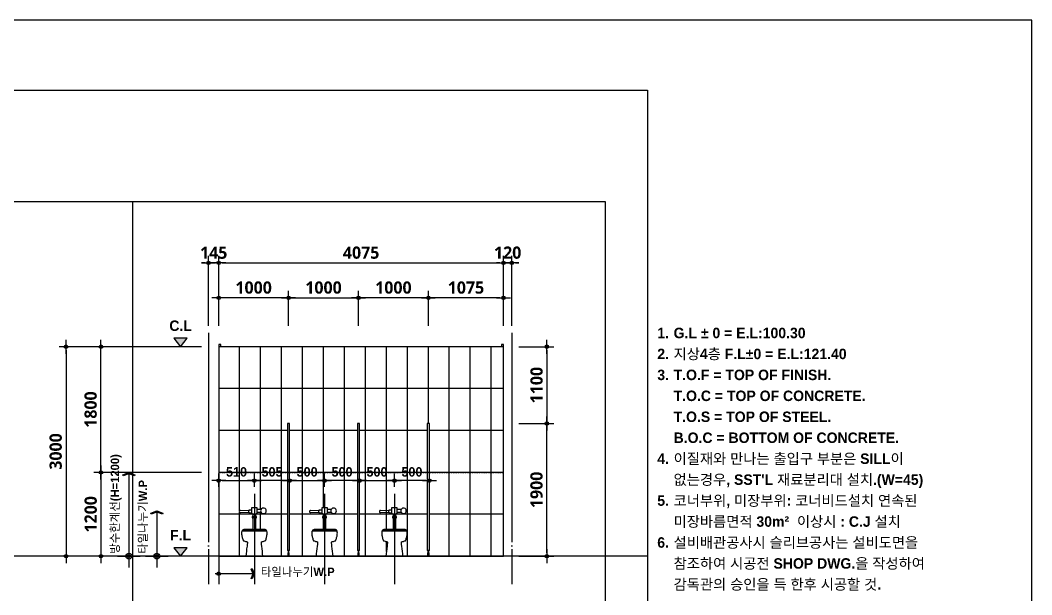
# Model space of a CAD drawing. Header units: millimetres. Extents: x 0 to 336000, y 0 to 30768.
# Drawn here: x 321525 to 336000, y 21473 to 29700 of the extents above; entities that cross this region are included whole.
import ezdxf
from ezdxf.enums import TextEntityAlignment as Align

# ---------------------------------------------------------------- set-up
doc = ezdxf.new("R2010")
doc.units = ezdxf.units.MM
doc.header["$LTSCALE"] = 50
doc.linetypes.add('CEN', pattern=[62, 60, -1, 0, -1])
doc.linetypes.add('HID', pattern=[0.5, 0.25, -0.25])
doc.layers.get('Defpoints').update_dxf_attribs({"color": 153})
for name, color, linetype in [('A-ANNO-DIM', 4, 'Continuous'), ('A-ANNO-GRA1', 7, 'Continuous'), ('A-ANNO-SYMB', 7, 'Continuous'), ('A-ANNO-TEXT1', 7, 'Continuous'), ('A-ANNO-TITL', 7, 'Continuous'), ('A-CEN', 1, 'CEN'), ('A-FLOR-TOIL-ELE2', 4, 'Continuous'), ('A-FLOR-TOIL-TILE', 8, 'Continuous'), ('A-ST-AXIS-DIM', 7, 'Continuous'), ('CEN', 1, 'Continuous'), ('DIM', 7, 'Continuous'), ('ELE2', 3, 'Continuous'), ('FUR', 4, 'Continuous'), ('HID', 7, 'HID')]:
    doc.layers.add(name, color=color, linetype=linetype)
doc.layers.add('G(그리드1)', color=185, linetype='Continuous', plot=False)
doc.layers.add('G(그리드2)', color=235, linetype='Continuous', plot=False)
doc.styles.add('2020음성 1차', font='나눔고딕Bold.ttf')
doc.styles.add('SH_진천_나눔', font='')
doc.styles.get('SH_진천_나눔').set_extended_font_data('NanumGothic', bold=True)
doc.dimstyles.new('SHP 50', dxfattribs={"dimscale": 50, "dimtxt": 3.5, "dimasz": 1, "dimexe": 2, "dimexo": 2, "dimgap": 1, "dimtad": 1, "dimdec": 0, "dimzin": 0, "dimdsep": 46, "dimtxsty": 'SH_진천_나눔', "dimblk": 'DIMDOT', "dimcen": 0.09, "dimclrd": 256, "dimclre": 256, "dimclrt": 3, "dimadec": 0, "dimazin": 1, "dimtfac": 1, "dimtdec": 0, "dimtix": 1, "dimtmove": 2, "dimatfit": 0, "dimldrblk": 'DIMDOT', "dimfxl": 1, "dimtolj": 1, "dimtzin": 0, "dimlwd": -1, "dimlwe": -1, "dimarcsym": 0})
doc.dimstyles.new('SHP 50내부', dxfattribs={"dimscale": 50, "dimtxt": 2.7, "dimasz": 1, "dimexe": 2, "dimexo": 2, "dimgap": 1, "dimtad": 1, "dimdec": 0, "dimzin": 0, "dimdsep": 46, "dimtxsty": '2020음성 1차', "dimblk": 'DIMDOT', "dimcen": 0.09, "dimclrd": 256, "dimclre": 256, "dimclrt": 3, "dimadec": 0, "dimazin": 1, "dimtfac": 1, "dimtdec": 0, "dimtix": 1, "dimtmove": 2, "dimatfit": 0, "dimldrblk": 'DIMDOT', "dimfxl": 1, "dimtolj": 1, "dimtzin": 0, "dimlwd": -1, "dimlwe": -1, "dimarcsym": 0})

# ---------------------------------------------------------------- blocks, each defined once
blk = doc.blocks.new('DIMDOT')
at = {"color": 0}
blk.add_line((-2, 0), (2, 0), dxfattribs=at)
for radius in [0.5, 0.25]:
    blk.add_circle((0, 0), radius, dxfattribs=at)
blk = doc.blocks.new('*D23341')
at = {"layer": 'A-ST-AXIS-DIM'}
for p, q in [((324170, 26225), (324120, 26225)), ((324220, 25325), (324220, 26325)), ((324365, 26225), (324220, 26225)), ((324365, 25325), (324365, 26325)), ((324415, 26225), (324465, 26225))]:
    blk.add_line(p, q, dxfattribs=at)
at = {"layer": 'Defpoints', "color": 0}
for p in [(324220, 26225), (324220, 25225), (324365, 25225)]:
    blk.add_point(p, dxfattribs=at)
at = {"layer": 'A-ST-AXIS-DIM', "linetype": 'ByBlock', "xscale": 50, "yscale": 50, "zscale": 50}
blk.add_blockref('DIMDOT', (324220, 26225), dxfattribs=at)
at = {"layer": 'A-ST-AXIS-DIM', "linetype": 'ByBlock', "xscale": 50, "yscale": 50, "zscale": 50, "rotation": 180}
blk.add_blockref('DIMDOT', (324365, 26225), dxfattribs=at)
at = {"layer": 'A-ST-AXIS-DIM', "color": 3, "insert": (324293, 26370), "char_height": 175, "attachment_point": 5, "style": 'SH_진천_나눔'}
blk.add_mtext('\\A1;145', dxfattribs=at)
blk = doc.blocks.new('*D23342')
at = {"layer": 'A-ST-AXIS-DIM'}
for p, q in [((324365, 25325), (324365, 26325)), ((324415, 26225), (328390, 26225)), ((328440, 25325), (328440, 26325))]:
    blk.add_line(p, q, dxfattribs=at)
at = {"layer": 'Defpoints', "color": 0}
for p in [(328440, 26225), (324365, 25225), (328440, 25225)]:
    blk.add_point(p, dxfattribs=at)
at = {"layer": 'A-ST-AXIS-DIM', "linetype": 'ByBlock', "xscale": 50, "yscale": 50, "zscale": 50, "rotation": 180}
blk.add_blockref('DIMDOT', (324365, 26225), dxfattribs=at)
at = {"layer": 'A-ST-AXIS-DIM', "linetype": 'ByBlock', "xscale": 50, "yscale": 50, "zscale": 50}
blk.add_blockref('DIMDOT', (328440, 26225), dxfattribs=at)
at = {"layer": 'A-ST-AXIS-DIM', "color": 3, "insert": (326403, 26371), "char_height": 175, "attachment_point": 5, "style": 'SH_진천_나눔'}
blk.add_mtext('\\A1;4075', dxfattribs=at)
blk = doc.blocks.new('*D23343')
at = {"layer": 'A-ST-AXIS-DIM'}
for p, q in [((328390, 26225), (328340, 26225)), ((328440, 25325), (328440, 26325)), ((328440, 26225), (328560, 26225)), ((328560, 25325), (328560, 26325)), ((328610, 26225), (328660, 26225))]:
    blk.add_line(p, q, dxfattribs=at)
at = {"layer": 'Defpoints', "color": 0}
for p in [(328560, 26225), (328440, 25225), (328560, 25225)]:
    blk.add_point(p, dxfattribs=at)
at = {"layer": 'A-ST-AXIS-DIM', "linetype": 'ByBlock', "xscale": 50, "yscale": 50, "zscale": 50}
blk.add_blockref('DIMDOT', (328440, 26225), dxfattribs=at)
at = {"layer": 'A-ST-AXIS-DIM', "linetype": 'ByBlock', "xscale": 50, "yscale": 50, "zscale": 50, "rotation": 180}
blk.add_blockref('DIMDOT', (328560, 26225), dxfattribs=at)
at = {"layer": 'A-ST-AXIS-DIM', "color": 3, "insert": (328500, 26371), "char_height": 175, "attachment_point": 5, "style": 'SH_진천_나눔'}
blk.add_mtext('\\A1;120', dxfattribs=at)
blk = doc.blocks.new('*D23344')
at = {"layer": 'A-ST-AXIS-DIM'}
for p, q in [((324120, 25025), (322080, 25025)), ((322180, 24975), (322180, 22075)), ((324120, 22025), (322080, 22025))]:
    blk.add_line(p, q, dxfattribs=at)
at = {"layer": 'Defpoints', "color": 0}
for p in [(324220, 25025), (322180, 22025), (324220, 22025)]:
    blk.add_point(p, dxfattribs=at)
at = {"layer": 'A-ST-AXIS-DIM', "linetype": 'ByBlock', "xscale": 50, "yscale": 50, "zscale": 50}
for p, rotation in [((322180, 25025), 90), ((322180, 22025), 270)]:
    blk.add_blockref('DIMDOT', p, dxfattribs=dict(at, rotation=rotation))
at = {"layer": 'A-ST-AXIS-DIM', "color": 3, "insert": (322033, 23525), "char_height": 175, "attachment_point": 5, "rotation": 90, "style": 'SH_진천_나눔'}
blk.add_mtext('\\A1;3000', dxfattribs=at)
blk = doc.blocks.new('*D23345')
at = {"layer": 'A-ST-AXIS-DIM'}
for p, q in [((324120, 25025), (322580, 25025)), ((322680, 23275), (322680, 24975)), ((324120, 23225), (322580, 23225))]:
    blk.add_line(p, q, dxfattribs=at)
at = {"layer": 'Defpoints', "color": 0}
for p in [(322680, 25025), (324220, 25025), (324220, 23225)]:
    blk.add_point(p, dxfattribs=at)
at = {"layer": 'A-ST-AXIS-DIM', "linetype": 'ByBlock', "xscale": 50, "yscale": 50, "zscale": 50}
for p, rotation in [((322680, 25025), 90), ((322680, 23225), 270)]:
    blk.add_blockref('DIMDOT', p, dxfattribs=dict(at, rotation=rotation))
at = {"layer": 'A-ST-AXIS-DIM', "color": 3, "insert": (322533, 24125), "char_height": 175, "attachment_point": 5, "rotation": 90, "style": 'SH_진천_나눔'}
blk.add_mtext('\\A1;1800', dxfattribs=at)
blk = doc.blocks.new('*D23346')
at = {"layer": 'A-ST-AXIS-DIM'}
for p, q in [((324120, 23225), (322580, 23225)), ((322680, 23175), (322680, 22075)), ((324120, 22025), (322580, 22025))]:
    blk.add_line(p, q, dxfattribs=at)
at = {"layer": 'Defpoints', "color": 0}
for p in [(324220, 23225), (322680, 22025), (324220, 22025)]:
    blk.add_point(p, dxfattribs=at)
at = {"layer": 'A-ST-AXIS-DIM', "linetype": 'ByBlock', "xscale": 50, "yscale": 50, "zscale": 50}
for p, rotation in [((322680, 23225), 90), ((322680, 22025), 270)]:
    blk.add_blockref('DIMDOT', p, dxfattribs=dict(at, rotation=rotation))
at = {"layer": 'A-ST-AXIS-DIM', "color": 3, "insert": (322534, 22625), "char_height": 175, "attachment_point": 5, "rotation": 90, "style": 'SH_진천_나눔'}
blk.add_mtext('\\A1;1200', dxfattribs=at)
blk = doc.blocks.new('*D23347')
at = {"layer": 'A-ST-AXIS-DIM'}
for p, q in [((328660, 23925), (329160, 23925)), ((329060, 22075), (329060, 23875)), ((328660, 22025), (329160, 22025))]:
    blk.add_line(p, q, dxfattribs=at)
at = {"layer": 'Defpoints', "color": 0}
for p in [(328560, 23925), (329060, 23925), (328560, 22025)]:
    blk.add_point(p, dxfattribs=at)
at = {"layer": 'A-ST-AXIS-DIM', "linetype": 'ByBlock', "xscale": 50, "yscale": 50, "zscale": 50}
for p, rotation in [((329060, 23925), 90), ((329060, 22025), 270)]:
    blk.add_blockref('DIMDOT', p, dxfattribs=dict(at, rotation=rotation))
at = {"layer": 'A-ST-AXIS-DIM', "color": 3, "insert": (328913, 22975), "char_height": 175, "attachment_point": 5, "rotation": 90, "style": 'SH_진천_나눔'}
blk.add_mtext('\\A1;1900', dxfattribs=at)
blk = doc.blocks.new('*D23348')
at = {"layer": 'A-ST-AXIS-DIM'}
for p, q in [((328660, 25025), (329160, 25025)), ((329060, 24975), (329060, 23975)), ((328660, 23925), (329160, 23925))]:
    blk.add_line(p, q, dxfattribs=at)
at = {"layer": 'Defpoints', "color": 0}
for p in [(328560, 25025), (328560, 23925), (329060, 23925)]:
    blk.add_point(p, dxfattribs=at)
at = {"layer": 'A-ST-AXIS-DIM', "linetype": 'ByBlock', "xscale": 50, "yscale": 50, "zscale": 50}
for p, rotation in [((329060, 25025), 90), ((329060, 23925), 270)]:
    blk.add_blockref('DIMDOT', p, dxfattribs=dict(at, rotation=rotation))
at = {"layer": 'A-ST-AXIS-DIM', "color": 3, "insert": (328914, 24475), "char_height": 175, "attachment_point": 5, "rotation": 90, "style": 'SH_진천_나눔'}
blk.add_mtext('\\A1;1100', dxfattribs=at)
blk = doc.blocks.new('*D23349')
at = {"layer": 'A-ST-AXIS-DIM'}
for p, q in [((324365, 25325), (324365, 25825)), ((325365, 25325), (325365, 25825)), ((325315, 25725), (324415, 25725))]:
    blk.add_line(p, q, dxfattribs=at)
at = {"layer": 'Defpoints', "color": 0}
for p in [(324365, 25725), (324365, 25225), (325365, 25225)]:
    blk.add_point(p, dxfattribs=at)
at = {"layer": 'A-ST-AXIS-DIM', "linetype": 'ByBlock', "xscale": 50, "yscale": 50, "zscale": 50, "rotation": 180}
blk.add_blockref('DIMDOT', (324365, 25725), dxfattribs=at)
at = {"layer": 'A-ST-AXIS-DIM', "linetype": 'ByBlock', "xscale": 50, "yscale": 50, "zscale": 50}
blk.add_blockref('DIMDOT', (325365, 25725), dxfattribs=at)
at = {"layer": 'A-ST-AXIS-DIM', "color": 3, "insert": (324865, 25871), "char_height": 175, "attachment_point": 5, "style": 'SH_진천_나눔'}
blk.add_mtext('\\A1;1000', dxfattribs=at)
blk = doc.blocks.new('*D23350')
at = {"layer": 'A-ST-AXIS-DIM'}
for p, q in [((327365, 25325), (327365, 25825)), ((328440, 25325), (328440, 25825)), ((328390, 25725), (327415, 25725))]:
    blk.add_line(p, q, dxfattribs=at)
at = {"layer": 'Defpoints', "color": 0}
for p in [(327365, 25725), (327365, 25225), (328440, 25225)]:
    blk.add_point(p, dxfattribs=at)
at = {"layer": 'A-ST-AXIS-DIM', "linetype": 'ByBlock', "xscale": 50, "yscale": 50, "zscale": 50, "rotation": 180}
blk.add_blockref('DIMDOT', (327365, 25725), dxfattribs=at)
at = {"layer": 'A-ST-AXIS-DIM', "linetype": 'ByBlock', "xscale": 50, "yscale": 50, "zscale": 50}
blk.add_blockref('DIMDOT', (328440, 25725), dxfattribs=at)
at = {"layer": 'A-ST-AXIS-DIM', "color": 3, "insert": (327903, 25871), "char_height": 175, "attachment_point": 5, "style": 'SH_진천_나눔'}
blk.add_mtext('\\A1;1075', dxfattribs=at)
blk = doc.blocks.new('ARROWX')
blk.add_lwpolyline([(-0.2, -0.5), (-0.293, -0.463), (-0.108, 0), (-0.293, 0.463), (-0.2, 0.5), (0, 0)], close=True)
for points in [[(-0.2, 0.5), (-0.293, 0.463), (0, 0), (-0.108, 0)], [(0, 0), (-0.108, 0), (-0.2, -0.5), (-0.293, -0.463)]]:
    blk.add_solid(points)
blk = doc.blocks.new('Z_DOT')
at = {"layer": 'DIM', "color": 0}
for p, q in [((0, -3), (0, 3)), ((-3, 0), (3, 0))]:
    blk.add_line(p, q, dxfattribs=at)
for radius in [0.75, 0.375]:
    blk.add_circle((0, 0), radius, dxfattribs=at)
blk = doc.blocks.new('*D23351')
at = {"layer": 'A-ST-AXIS-DIM'}
for p, q in [((325365, 25325), (325365, 25825)), ((326365, 25325), (326365, 25825)), ((325415, 25725), (326315, 25725))]:
    blk.add_line(p, q, dxfattribs=at)
at = {"layer": 'Defpoints', "color": 0}
for p in [(326365, 25725), (325365, 25225), (326365, 25225)]:
    blk.add_point(p, dxfattribs=at)
at = {"layer": 'A-ST-AXIS-DIM', "linetype": 'ByBlock', "xscale": 50, "yscale": 50, "zscale": 50, "rotation": 180}
blk.add_blockref('DIMDOT', (325365, 25725), dxfattribs=at)
at = {"layer": 'A-ST-AXIS-DIM', "linetype": 'ByBlock', "xscale": 50, "yscale": 50, "zscale": 50}
blk.add_blockref('DIMDOT', (326365, 25725), dxfattribs=at)
at = {"layer": 'A-ST-AXIS-DIM', "color": 3, "insert": (325865, 25871), "char_height": 175, "attachment_point": 5, "style": 'SH_진천_나눔'}
blk.add_mtext('\\A1;1000', dxfattribs=at)
blk = doc.blocks.new('*D23352')
at = {"layer": 'A-ST-AXIS-DIM'}
for p, q in [((326365, 25325), (326365, 25825)), ((327365, 25325), (327365, 25825)), ((327315, 25725), (326415, 25725))]:
    blk.add_line(p, q, dxfattribs=at)
at = {"layer": 'Defpoints', "color": 0}
for p in [(326365, 25725), (326365, 25225), (327365, 25225)]:
    blk.add_point(p, dxfattribs=at)
at = {"layer": 'A-ST-AXIS-DIM', "linetype": 'ByBlock', "xscale": 50, "yscale": 50, "zscale": 50, "rotation": 180}
blk.add_blockref('DIMDOT', (326365, 25725), dxfattribs=at)
at = {"layer": 'A-ST-AXIS-DIM', "linetype": 'ByBlock', "xscale": 50, "yscale": 50, "zscale": 50}
blk.add_blockref('DIMDOT', (327365, 25725), dxfattribs=at)
at = {"layer": 'A-ST-AXIS-DIM', "color": 3, "insert": (326865, 25871), "char_height": 175, "attachment_point": 5, "style": 'SH_진천_나눔'}
blk.add_mtext('\\A1;1000', dxfattribs=at)
blk = doc.blocks.new('*D23353')
at = {"layer": 'A-ANNO-DIM'}
for p, q in [((324365, 23020), (324365, 23208)), ((324876, 23020), (324876, 23208)), ((324415, 23108), (324826, 23108))]:
    blk.add_line(p, q, dxfattribs=at)
at = {"layer": 'Defpoints', "color": 0}
for p in [(324876, 23108), (324365, 22920), (324876, 22920)]:
    blk.add_point(p, dxfattribs=at)
at = {"layer": 'A-ANNO-DIM', "linetype": 'ByBlock', "xscale": 50, "yscale": 50, "zscale": 50, "rotation": 180}
blk.add_blockref('DIMDOT', (324365, 23108), dxfattribs=at)
at = {"layer": 'A-ANNO-DIM', "linetype": 'ByBlock', "xscale": 50, "yscale": 50, "zscale": 50}
blk.add_blockref('DIMDOT', (324876, 23108), dxfattribs=at)
at = {"layer": 'A-ANNO-DIM', "color": 3, "insert": (324620, 23232), "char_height": 135, "attachment_point": 5, "style": '2020음성 1차'}
blk.add_mtext('\\A1;510', dxfattribs=at)
blk = doc.blocks.new('*D23354')
at = {"layer": 'A-ANNO-DIM'}
for p, q in [((324876, 23020), (324876, 23208)), ((325380, 23020), (325380, 23208)), ((325330, 23108), (324926, 23108))]:
    blk.add_line(p, q, dxfattribs=at)
at = {"layer": 'Defpoints', "color": 0}
for p in [(324876, 23108), (324876, 22920), (325380, 22920)]:
    blk.add_point(p, dxfattribs=at)
at = {"layer": 'A-ANNO-DIM', "linetype": 'ByBlock', "xscale": 50, "yscale": 50, "zscale": 50, "rotation": 180}
blk.add_blockref('DIMDOT', (324876, 23108), dxfattribs=at)
at = {"layer": 'A-ANNO-DIM', "linetype": 'ByBlock', "xscale": 50, "yscale": 50, "zscale": 50}
blk.add_blockref('DIMDOT', (325380, 23108), dxfattribs=at)
at = {"layer": 'A-ANNO-DIM', "color": 3, "insert": (325128, 23232), "char_height": 135, "attachment_point": 5, "style": '2020음성 1차'}
blk.add_mtext('\\A1;505', dxfattribs=at)
blk = doc.blocks.new('*D23355')
at = {"layer": 'A-ANNO-DIM'}
for p, q in [((325380, 23020), (325380, 23208)), ((325880, 23020), (325880, 23208)), ((325430, 23108), (325830, 23108))]:
    blk.add_line(p, q, dxfattribs=at)
at = {"layer": 'Defpoints', "color": 0}
for p in [(325880, 23108), (325380, 22920), (325880, 22920)]:
    blk.add_point(p, dxfattribs=at)
at = {"layer": 'A-ANNO-DIM', "linetype": 'ByBlock', "xscale": 50, "yscale": 50, "zscale": 50, "rotation": 180}
blk.add_blockref('DIMDOT', (325380, 23108), dxfattribs=at)
at = {"layer": 'A-ANNO-DIM', "linetype": 'ByBlock', "xscale": 50, "yscale": 50, "zscale": 50}
blk.add_blockref('DIMDOT', (325880, 23108), dxfattribs=at)
at = {"layer": 'A-ANNO-DIM', "color": 3, "insert": (325630, 23232), "char_height": 135, "attachment_point": 5, "style": '2020음성 1차'}
blk.add_mtext('\\A1;500', dxfattribs=at)
blk = doc.blocks.new('*D23356')
at = {"layer": 'A-ANNO-DIM'}
for p, q in [((325880, 23020), (325880, 23208)), ((326380, 23020), (326380, 23208)), ((326330, 23108), (325930, 23108))]:
    blk.add_line(p, q, dxfattribs=at)
at = {"layer": 'Defpoints', "color": 0}
for p in [(325880, 23108), (325880, 22920), (326380, 22920)]:
    blk.add_point(p, dxfattribs=at)
at = {"layer": 'A-ANNO-DIM', "linetype": 'ByBlock', "xscale": 50, "yscale": 50, "zscale": 50, "rotation": 180}
blk.add_blockref('DIMDOT', (325880, 23108), dxfattribs=at)
at = {"layer": 'A-ANNO-DIM', "linetype": 'ByBlock', "xscale": 50, "yscale": 50, "zscale": 50}
blk.add_blockref('DIMDOT', (326380, 23108), dxfattribs=at)
at = {"layer": 'A-ANNO-DIM', "color": 3, "insert": (326130, 23232), "char_height": 135, "attachment_point": 5, "style": '2020음성 1차'}
blk.add_mtext('\\A1;500', dxfattribs=at)
blk = doc.blocks.new('*D23357')
at = {"layer": 'A-ANNO-DIM'}
for p, q in [((326380, 23020), (326380, 23208)), ((326880, 23020), (326880, 23208)), ((326430, 23108), (326830, 23108))]:
    blk.add_line(p, q, dxfattribs=at)
at = {"layer": 'Defpoints', "color": 0}
for p in [(326880, 23108), (326380, 22920), (326880, 22920)]:
    blk.add_point(p, dxfattribs=at)
at = {"layer": 'A-ANNO-DIM', "linetype": 'ByBlock', "xscale": 50, "yscale": 50, "zscale": 50, "rotation": 180}
blk.add_blockref('DIMDOT', (326380, 23108), dxfattribs=at)
at = {"layer": 'A-ANNO-DIM', "linetype": 'ByBlock', "xscale": 50, "yscale": 50, "zscale": 50}
blk.add_blockref('DIMDOT', (326880, 23108), dxfattribs=at)
at = {"layer": 'A-ANNO-DIM', "color": 3, "insert": (326630, 23232), "char_height": 135, "attachment_point": 5, "style": '2020음성 1차'}
blk.add_mtext('\\A1;500', dxfattribs=at)
blk = doc.blocks.new('*D23358')
at = {"layer": 'A-ANNO-DIM'}
for p, q in [((326880, 23020), (326880, 23208)), ((327380, 23020), (327380, 23208)), ((327330, 23108), (326930, 23108))]:
    blk.add_line(p, q, dxfattribs=at)
at = {"layer": 'Defpoints', "color": 0}
for p in [(326880, 23108), (326880, 22920), (327380, 22920)]:
    blk.add_point(p, dxfattribs=at)
at = {"layer": 'A-ANNO-DIM', "linetype": 'ByBlock', "xscale": 50, "yscale": 50, "zscale": 50, "rotation": 180}
blk.add_blockref('DIMDOT', (326880, 23108), dxfattribs=at)
at = {"layer": 'A-ANNO-DIM', "linetype": 'ByBlock', "xscale": 50, "yscale": 50, "zscale": 50}
blk.add_blockref('DIMDOT', (327380, 23108), dxfattribs=at)
at = {"layer": 'A-ANNO-DIM', "color": 3, "insert": (327130, 23232), "char_height": 135, "attachment_point": 5, "style": '2020음성 1차'}
blk.add_mtext('\\A1;500', dxfattribs=at)
blk = doc.blocks.new('_CIDOTB')
at = {"color": 0, "linetype": 'ByBlock'}
blk.add_line((2, 0), (-1, 0), dxfattribs=at)
blk.add_circle((0, 0), 0.5, dxfattribs=at)

msp = doc.modelspace()

# ---------------------------------------------------------------- hatches: boundary and pattern name
at = {"layer": 'A-ANNO-SYMB', "transparency": 33554687}
h = msp.add_hatch(color=256, dxfattribs=at)
h.dxf.hatch_style = 1
h.paths.add_polyline_path([(323915.5, 25145.5), (323724.5, 25145.5), (323820, 25025)])
h = msp.add_hatch(color=256, dxfattribs=at)
h.dxf.hatch_style = 1
h.paths.add_polyline_path([(323915.5, 22145.5), (323724.5, 22145.5), (323820, 22025)])

# ---------------------------------------------------------------- linework, layer by layer
at = {"layer": 'A-ANNO-GRA1'}
msp.add_lwpolyline([(295625.2, 27100), (295625.2, 1600), (329900, 1600), (329900, 27100)], close=True, dxfattribs=at)
at = {"layer": 'A-ANNO-SYMB'}
for p, q in [((323080, 23206.4), (323080, 22126.4)), ((323480, 22650.4), (323480, 22187)), ((324851.1, 21775), (324465, 21775))]:
    msp.add_line(p, q, dxfattribs=at)
at = {"layer": 'A-ANNO-SYMB', "transparency": 33554687}
for points in [[(323915.5, 25145.5), (323724.5, 25145.5), (323820, 25025)], [(323915.5, 22145.5), (323724.5, 22145.5), (323820, 22025)]]:
    msp.add_lwpolyline(points, close=True, dxfattribs=at)
at = {"layer": 'A-CEN'}
for p, q in [((324220, 25225), (324220, 21625)), ((328560, 25225), (328560, 21625))]:
    msp.add_line(p, q, dxfattribs=at)
at = {"layer": 'A-FLOR-TOIL-ELE2'}
for p, q in [((324795.5, 22655), (324795.5, 22675)), ((324835.5, 22685), (324835.5, 22645)), ((324855.5, 22625), (324895.5, 22625)), ((324855.5, 22595), (324895.5, 22595)), ((324915.5, 22655), (324915.5, 22695)), ((325800, 22655), (325800, 22675)), ((325840, 22685), (325840, 22645)), ((325860, 22625), (325900, 22625)), ((325860, 22595), (325900, 22595)), ((325920, 22655), (325920, 22695)), ((326800, 22655), (326800, 22675)), ((326840, 22685), (326840, 22645)), ((326860, 22625), (326900, 22625)), ((326860, 22595), (326900, 22595)), ((326920, 22655), (326920, 22695)), ((324895.5, 22575), (324855.5, 22575)), ((325900, 22575), (325860, 22575)), ((326900, 22575), (326860, 22575)), ((324700.5, 22390), (325050.5, 22390)), ((325705, 22390), (326055, 22390)), ((326705, 22390), (327055, 22390))]:
    msp.add_line(p, q, dxfattribs=at)
for points in [[(324997, 22025, 0.0180129), (324980.9, 22169, -0.0149456), (324975.5, 22215, -0.0218705), (324975.3, 22220.3, -0.0250611), (324975.5, 22225, -0.1729889), (324977.8, 22230, -0.1014298), (324985.5, 22235, -0.0753342), (324995.2, 22237.3, 0.0479594), (325010.5, 22240, 0.0271373), (325031.8, 22247.2, 0.1327098), (325035.5, 22250, 0.0854027), (325038.2, 22254.9, 0.018228), (325045.5, 22280, 0.0075446), (325051.2, 22304.1, 0.0087983), (325055.5, 22325, 0.0459014), (325058.4, 22356.9, 0.0632361), (325055.5, 22380, 0.0528089), (325052.1, 22389, 0.284079), (325050.5, 22390), (325050.4, 22395.9), (325031.2, 22407.4), (324895.5, 22409.9), (324895.5, 22575), (324905.5, 22575), (324905.5, 22595), (324895.5, 22595), (324895.5, 22625), (324915.5, 22645), (324915.5, 22655), (324970.9, 22655, 3.7320508), (324970.9, 22695), (324915.5, 22695), (324915.5, 22720), (324835.5, 22720), (324835.5, 22685), (324795.5, 22685), (324795.5, 22675), (324675.5, 22680, 1.0425343), (324675.5, 22650), (324795.5, 22655), (324795.5, 22645), (324835.5, 22645), (324855.5, 22625), (324855.5, 22595), (324845.5, 22595), (324845.5, 22575), (324855.5, 22575), (324855.5, 22409.9), (324725.1, 22407.4), (324703.3, 22395.9), (324700.5, 22390, 0.284079), (324698.9, 22389, 0.0528089), (324695.5, 22380, 0.0632361), (324692.6, 22356.9, 0.0459014), (324695.5, 22325, 0.0087983), (324699.8, 22304.1, 0.0075446), (324705.5, 22280, 0.018228), (324712.8, 22254.9, 0.0854027), (324715.5, 22250, 0.1327098), (324719.2, 22247.2, 0.0271373), (324740.5, 22240, 0.0479594), (324755.8, 22237.3, -0.0753342), (324765.5, 22235, -0.1014298), (324773.2, 22230, -0.1729889), (324775.5, 22225, -0.0250611), (324775.7, 22220.3, -0.0218705), (324775.5, 22215, -0.0149456), (324770.1, 22169, 0.0180129), (324754, 22025)], [(326001.5, 22025, 0.0180129), (325985.4, 22169, -0.0149456), (325980, 22215, -0.0218705), (325979.8, 22220.3, -0.0250611), (325980, 22225, -0.1729889), (325982.3, 22230, -0.1014298), (325990, 22235, -0.0753342), (325999.7, 22237.3, 0.0479594), (326015, 22240, 0.0271373), (326036.3, 22247.2, 0.1327098), (326040, 22250, 0.0854027), (326042.7, 22254.9, 0.018228), (326050, 22280, 0.0075446), (326055.7, 22304.1, 0.0087983), (326060, 22325, 0.0459014), (326062.9, 22356.9, 0.0632361), (326060, 22380, 0.0528089), (326056.6, 22389, 0.284079), (326055, 22390), (326054.9, 22395.9), (326035.7, 22407.4), (325900, 22409.9), (325900, 22575), (325910, 22575), (325910, 22595), (325900, 22595), (325900, 22625), (325920, 22645), (325920, 22655), (325975.4, 22655, 3.7320508), (325975.4, 22695), (325920, 22695), (325920, 22720), (325840, 22720), (325840, 22685), (325800, 22685), (325800, 22675), (325680, 22680, 1.0425343), (325680, 22650), (325800, 22655), (325800, 22645), (325840, 22645), (325860, 22625), (325860, 22595), (325850, 22595), (325850, 22575), (325860, 22575), (325860, 22409.9), (325729.6, 22407.4), (325707.8, 22395.9), (325705, 22390, 0.284079), (325703.4, 22389, 0.0528089), (325700, 22380, 0.0632361), (325697.1, 22356.9, 0.0459014), (325700, 22325, 0.0087983), (325704.3, 22304.1, 0.0075446), (325710, 22280, 0.018228), (325717.3, 22254.9, 0.0854027), (325720, 22250, 0.1327098), (325723.7, 22247.2, 0.0271373), (325745, 22240, 0.0479594), (325760.3, 22237.3, -0.0753342), (325770, 22235, -0.1014298), (325777.7, 22230, -0.1729889), (325780, 22225, -0.0250611), (325780.2, 22220.3, -0.0218705), (325780, 22215, -0.0149456), (325774.6, 22169, 0.0180129), (325758.5, 22025)], [(327001.5, 22025, 0.0180129), (326985.4, 22169, -0.0149456), (326980, 22215, -0.0218705), (326979.8, 22220.3, -0.0250611), (326980, 22225, -0.1729889), (326982.3, 22230, -0.1014298), (326990, 22235, -0.0753342), (326999.7, 22237.3, 0.0479594), (327015, 22240, 0.0271373), (327036.3, 22247.2, 0.1327098), (327040, 22250, 0.0854027), (327042.7, 22254.9, 0.018228), (327050, 22280, 0.0075446), (327055.7, 22304.1, 0.0087983), (327060, 22325, 0.0459014), (327062.9, 22356.9, 0.0632361), (327060, 22380, 0.0528089), (327056.6, 22389, 0.284079), (327055, 22390), (327054.9, 22395.9), (327035.7, 22407.4), (326900, 22409.9), (326900, 22575), (326910, 22575), (326910, 22595), (326900, 22595), (326900, 22625), (326920, 22645), (326920, 22655), (326975.4, 22655, 3.7320508), (326975.4, 22695), (326920, 22695), (326920, 22720), (326840, 22720), (326840, 22685), (326800, 22685), (326800, 22675), (326680, 22680, 1.0425343), (326680, 22650), (326800, 22655), (326800, 22645), (326840, 22645), (326860, 22625), (326860, 22595), (326850, 22595), (326850, 22575), (326860, 22575), (326860, 22409.9), (326729.6, 22407.4), (326707.8, 22395.9), (326705, 22390, 0.284079), (326703.4, 22389, 0.0528089), (326700, 22380, 0.0632361), (326697.1, 22356.9, 0.0459014), (326700, 22325, 0.0087983), (326704.3, 22304.1, 0.0075446), (326710, 22280, 0.018228), (326717.3, 22254.9, 0.0854027), (326720, 22250, 0.1327098), (326723.7, 22247.2, 0.0271373), (326745, 22240, 0.0479594), (326760.3, 22237.3, -0.0753342), (326770, 22235, -0.1014298), (326777.7, 22230, -0.1729889), (326780, 22225, -0.0250611), (326780.2, 22220.3, -0.0218705), (326780, 22215, -0.0149456), (326774.6, 22169, 0.0180129), (326758.5, 22025)]]:
    msp.add_lwpolyline(points, format="xyb", close=True, dxfattribs=at)
for points in [[(325050.4, 22395.9), (324703.3, 22395.9)], [(324855.5, 22409.9), (324876.9, 22410.3), (324895.5, 22409.9)], [(326054.9, 22395.9), (325707.8, 22395.9)], [(325860, 22409.9), (325881.4, 22410.3), (325900, 22409.9)], [(327054.9, 22395.9), (326707.8, 22395.9)], [(326860, 22409.9), (326881.4, 22410.3), (326900, 22409.9)]]:
    msp.add_lwpolyline(points, dxfattribs=at)
for centre in [(325005.5, 22675), (326010, 22675), (327010, 22675)]:
    msp.add_arc(centre, 40, 150, 210, dxfattribs=at)
at = {"layer": 'A-FLOR-TOIL-TILE'}
for p, q in [((328440, 25025), (324365, 25025)), ((324665, 22676.3), (324665, 25025)), ((324965, 22695), (324965, 25025)), ((325265, 22025), (325265, 25025)), ((325565, 22025), (325565, 25025)), ((325865, 22720), (325865, 25025)), ((326165, 22025), (326165, 25025)), ((326465, 22025), (326465, 25025)), ((326765, 22408.1), (326765, 25025)), ((327065, 22025), (327065, 25025)), ((327365, 23925), (327365, 25025)), ((327665, 22025), (327665, 25025)), ((327965, 22025), (327965, 25025)), ((328265, 22025), (328265, 25025)), ((328440, 24425), (324365, 24425)), ((325350, 23825), (324365, 23825)), ((326350, 23825), (325380, 23825)), ((327350, 23825), (326380, 23825)), ((328440, 23825), (327380, 23825)), ((328440, 23225), (324365, 23225)), ((325350, 22625), (324365, 22625)), ((324665, 22025), (324665, 22653.7)), ((324965, 22408.6), (324965, 22655)), ((326350, 22625), (325380, 22625)), ((327350, 22625), (326380, 22625)), ((328440, 22625), (327380, 22625)), ((326765, 22095), (326765, 22236.6))]:
    msp.add_line(p, q, dxfattribs=at)
at = {"layer": 'CEN'}
for p, q in [((324875.5, 22920), (324875.5, 21625)), ((325880, 22920), (325880, 21625)), ((326880, 22920), (326880, 21625)), ((324365, 22025), (324365, 21625))]:
    msp.add_line(p, q, dxfattribs=at)
at = {"layer": 'Defpoints'}
for points in [[(336000, 0), (336000, 29700), (294000, 29700), (294000, 0)], [(295025.2, 28700), (330500, 28700), (330500, 1000), (295025.2, 1000)]]:
    msp.add_lwpolyline(points, close=True, dxfattribs=at)
at = {"layer": 'ELE2'}
msp.add_lwpolyline([(328440, 25025), (328440, 25055), (328410, 25055), (328410, 25025), (324395, 25025), (324395, 25055), (324365, 25055), (324365, 25025), (324365, 22025), (328440, 22025)], close=True, dxfattribs=at)
at = {"layer": 'FUR'}
for p, q in [((325380, 23925), (325350, 23925)), ((325350, 23925), (325350, 22105)), ((325380, 22105), (325380, 23925)), ((326380, 23925), (326350, 23925)), ((326350, 23925), (326350, 22105)), ((326380, 22105), (326380, 23925)), ((327380, 23925), (327350, 23925)), ((327350, 23925), (327350, 22105)), ((327380, 22105), (327380, 23925)), ((325380, 22105), (325350, 22105)), ((326380, 22105), (326350, 22105)), ((327380, 22105), (327350, 22105))]:
    msp.add_line(p, q, dxfattribs=at)
for points in [[(325365, 22025), (325375, 22025), (325375, 22070, 0.4142136), (325370, 22075), (325360, 22075, 0.4142136), (325355, 22070), (325355, 22025)], [(326365, 22025), (326375, 22025), (326375, 22070, 0.4142136), (326370, 22075), (326360, 22075, 0.4142136), (326355, 22070), (326355, 22025)], [(327365, 22025), (327375, 22025), (327375, 22070, 0.4142136), (327370, 22075), (327360, 22075, 0.4142136), (327355, 22070), (327355, 22025)]]:
    msp.add_lwpolyline(points, format="xyb", close=True, dxfattribs=at)
for points in [[(325360, 22075), (325370, 22075), (325370, 22105), (325360, 22105)], [(326360, 22075), (326370, 22075), (326370, 22105), (326360, 22105)], [(327360, 22075), (327370, 22075), (327370, 22105), (327360, 22105)]]:
    msp.add_lwpolyline(points, close=True, dxfattribs=at)
at = {"layer": 'G(그리드1)'}
msp.add_line((330500, 22025), (312762.6, 22025), dxfattribs=at)
at = {"layer": 'G(그리드2)'}
msp.add_line((323131.3, 27100), (323131.3, 1000), dxfattribs=at)
at = {"layer": 'HID'}
msp.add_line((324365, 23225), (328440, 23225), dxfattribs=at)

# ---------------------------------------------------------------- block references
at = {"layer": 'A-ANNO-SYMB'}
for name, p, xscale, yscale, zscale, rotation in [('ARROWX', (323080, 23225), 172.7999999999884, 172.7999999999884, 172.7999999999884, 90), ('ARROWX', (323480, 22676.2), 172.7999999999884, 172.7999999999884, 172.7999999999884, 90), ('Z_DOT', (323080, 22025), 54, 54, 54, 270), ('Z_DOT', (323480, 22025), 54, 54, 54, 270)]:
    msp.add_blockref(name, p, dxfattribs=dict(at, xscale=xscale, yscale=yscale, zscale=zscale, rotation=rotation))
for name, p, xscale, yscale, zscale in [('_CIDOTB', (324365, 21775), 50, 50, 50), ('ARROWX', (324872.7, 21775), 144, 144, 144)]:
    msp.add_blockref(name, p, dxfattribs=dict(at, xscale=xscale, yscale=yscale, zscale=zscale))

# ---------------------------------------------------------------- texts
at = {"layer": 'A-ANNO-TEXT1', "style": '2020음성 1차'}
for s, p in [('C.L', (323820, 25325.5)), ('F.L', (323820, 22325.5))]:
    msp.add_text(s, height=150, dxfattribs=at).set_placement(p, align=Align.MIDDLE_CENTER)
for s, p in [('방수한계선(H=1200)', (322939.8, 22059.9)), ('타일나누기W.P', (323339.8, 22059.9))]:
    msp.add_text(s, height=120, rotation=90, dxfattribs=at).set_placement(p)
msp.add_text('타일나누기W.P', height=120, dxfattribs=at).set_placement((324967.9, 21801.4), align=Align.MIDDLE_LEFT)
at = {"layer": 'A-ANNO-TITL', "style": '2020음성 1차'}
for s, p in [('1.', (330724.8, 25221.8)), ('2.', (330724.8, 24921.8)), ('3.', (330724.8, 24621.8)), ('4.', (330724.8, 23421.8)), ('5.', (330724.8, 22821.8)), ('6.', (330724.8, 22221.8))]:
    msp.add_text(s, height=150, dxfattribs=at).set_placement(p, align=Align.MIDDLE_CENTER)
for s, p in [('G.L %%P 0 = E.L:100.30', (330874.8, 25221.8)), ('지상4층 F.L%%P0 = E.L:121.40', (330874.8, 24921.8)), ('T.O.F = TOP OF FINISH.', (330874.8, 24621.8)), ('T.O.C = TOP OF CONCRETE.', (330874.8, 24321.8)), ('T.O.S = TOP OF STEEL.', (330874.8, 24021.8)), ('B.O.C = BOTTOM OF CONCRETE.', (330874.8, 23721.8)), ('이질재와 만나는 출입구 부분은 SILL이', (330874.8, 23421.8)), ("없는경우, SST'L 재료분리대 설치.(W=45)", (330874.8, 23121.8)), ('코너부위, 미장부위: 코너비드설치 연속된', (330874.8, 22821.8)), ('미장바름면적 30m²  이상시 : C.J 설치 ', (330874.8, 22521.8)), ('설비배관공사시 슬리브공사는 설비도면을', (330874.8, 22221.8)), ('참조하여 시공전 SHOP DWG.을 작성하여 ', (330874.8, 21921.8)), ('감독관의 승인을 득 한후 시공할 것.', (330874.8, 21621.8))]:
    msp.add_text(s, height=150, dxfattribs=at).set_placement(p, align=Align.MIDDLE_LEFT)

# ---------------------------------------------------------------- dimensions: what is measured, and where the dimension line sits
at = {"layer": 'A-ANNO-DIM'}
dim = msp.add_linear_dim(base=(324875.5000002, 23108.1917867), p1=(324365.0000002, 22920.0003465), p2=(324875.5000002, 22920.0003465), dimstyle='SHP 50내부', override={"dimtxsty": '2020음성 1차', "dimldrblk": 'DIMDOT'}, dxfattribs=at)
dim.commit()
dim.dimension.update_dxf_attribs({"geometry": '*D23353', "text_midpoint": (324620.2500002, 23232.4034344)})
for base, p1, p2, angle, picture, middle in [((324875.5000002, 23108.1917867), (325380.0000002, 22920.0003465), (324875.5000002, 22920.0003465), 180, '*D23354', (325127.7500002, 23232.4034344)), ((325880, 23108.2), (325380, 22920), (325880, 22920), 0, '*D23355', (325630, 23232.4)), ((325880, 23108.2), (326380, 22920), (325880, 22920), 180, '*D23356', (326130, 23232.4)), ((326880, 23108.2), (326380, 22920), (326880, 22920), 0, '*D23357', (326630, 23232.4)), ((326880, 23108.2), (327380, 22920), (326880, 22920), 180, '*D23358', (327130, 23232.4))]:
    dim = msp.add_linear_dim(base=base, p1=p1, p2=p2, angle=angle, dimstyle='SHP 50내부', override={"dimtxsty": '2020음성 1차', "dimldrblk": 'DIMDOT'}, dxfattribs=at)
    dim.commit()
    dim.dimension.update_dxf_attribs({"geometry": picture, "text_midpoint": middle})
at = {"layer": 'A-ST-AXIS-DIM'}
for base, p1, p2, picture, middle in [((324220, 26225), (324365, 25225), (324220, 25225), '*D23341', (324292.5, 26370.5)), ((324365, 25725), (325365, 25225), (324365, 25225), '*D23349', (324865, 25871)), ((327365, 25725), (328440, 25225), (327365, 25225), '*D23350', (327902.5, 25871.2))]:
    dim = msp.add_linear_dim(base=base, p1=p1, p2=p2, dimstyle='SHP 50', override={"dimtxsty": 'SH_진천_나눔', "dimldrblk": 'DIMDOT'}, dxfattribs=at)
    dim.commit()
    dim.dimension.update_dxf_attribs({"geometry": picture, "text_midpoint": middle})
for base, p1, p2, angle, picture, middle in [((328440, 26225), (324365, 25225), (328440, 25225), 180, '*D23342', (326402.5, 26371.2)), ((328560, 26225), (328440, 25225), (328560, 25225), 180, '*D23343', (328500, 26371.2)), ((326365, 25725), (325365, 25225), (326365, 25225), 180, '*D23351', (325865, 25871)), ((326365, 25725), (327365, 25225), (326365, 25225), 0, '*D23352', (326865, 25871)), ((322180, 22025), (324220, 25025), (324220, 22025), 270, '*D23344', (322033.4, 23525)), ((322680, 25025), (324220, 23225), (324220, 25025), 90, '*D23345', (322533.4, 24125)), ((329060, 23925), (328560, 25025), (328560, 23925), 270, '*D23348', (328914, 24475)), ((329060, 23925), (328560, 22025), (328560, 23925), 90, '*D23347', (328913.4, 22975)), ((322680, 22025), (324220, 23225), (324220, 22025), 270, '*D23346', (322533.8, 22625))]:
    dim = msp.add_linear_dim(base=base, p1=p1, p2=p2, angle=angle, dimstyle='SHP 50', override={"dimtxsty": 'SH_진천_나눔', "dimldrblk": 'DIMDOT'}, dxfattribs=at)
    dim.commit()
    dim.dimension.update_dxf_attribs({"geometry": picture, "text_midpoint": middle})

doc.saveas('drawing.dxf')
